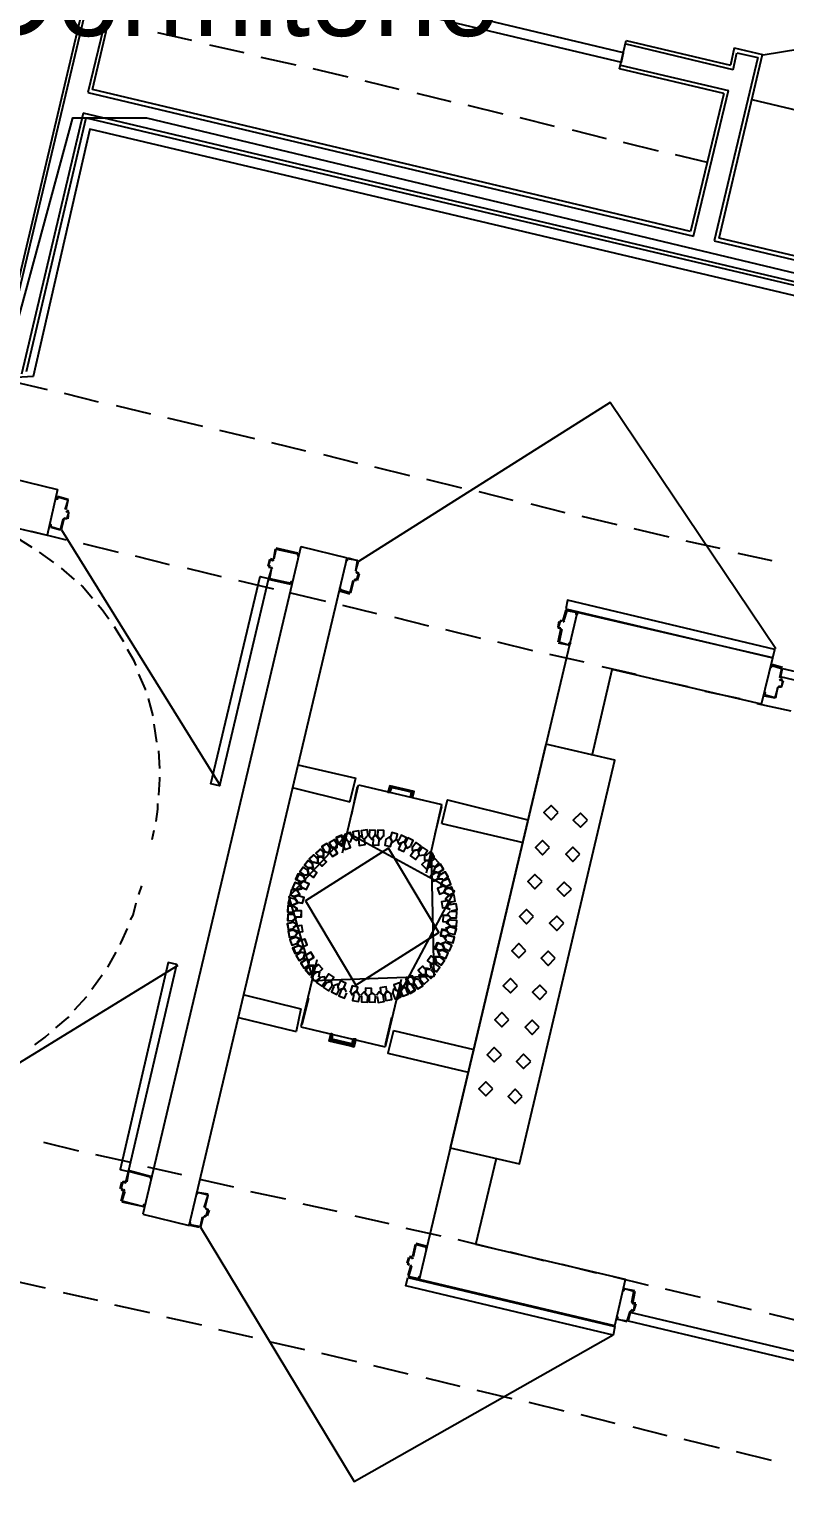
# Model space of a CAD drawing. Header units: feet. Extents: x -84 to 198, y -22 to 181.
# Drawn here: x 33.07 to 43.71, y 56.46 to 77.06 of the extents above; entities that cross this region are included whole.
import ezdxf
from ezdxf.enums import TextEntityAlignment as Align

# ---------------------------------------------------------------- set-up
doc = ezdxf.new("R2010")
doc.units = ezdxf.units.FT
for name, color, linetype in [('A-AREA-COMUN', 252, 'CONTINUOUS'), ('A-AREA-UNIDAD', 30, 'CONTINUOUS'), ('A-LINEA', 7, 'CONTINUOUS'), ('A-LINEA-FINA', 9, 'CONTINUOUS'), ('A-NOMBRE-ESPACIO', 2, 'CONTINUOUS')]:
    doc.layers.add(name, color=color, linetype=linetype)

msp = doc.modelspace()

# ---------------------------------------------------------------- linework, layer by layer
at = {"layer": 'A-AREA-COMUN'}
msp.add_lwpolyline([(52.88, 71.1644), (33.92, 75.6444), (33.12, 72.16), (32.56, 72.1244), (32.72, 71.84), (32.208, 70.2044), (20.08, 73.0489), (18.16, 64.96), (30.112, 62.1333), (30.368, 61.92), (29.6, 59.1644), (27.6, 59.6444), (27.6, 58.72), (26.16, 52.6933)], dxfattribs=at)
at = {"layer": 'A-AREA-UNIDAD'}
msp.add_lwpolyline([(26.64, 89.3689), (24.56, 86.0089), (21.84, 82.72), (19.168, 79.9644), (16.992, 76.8533), (17.44, 76.48), (17.568, 76), (32.672, 72.48), (32.72, 72.2489), (33.68, 75.8044), (34.72, 75.8044), (49.28, 72.32)], dxfattribs=at)
at = {"layer": 'A-LINEA'}
for p, q in [((34.12, 78.6311), (32.6267, 72.3244)), ((32.6667, 72.2711), (34.16, 78.5778)), ((34.3867, 78.2044), (33.8933, 76.1644)), ((33.96, 76.2044), (34.4133, 78.1511)), ((43.4077, 76.6939), (45.5484, 77.0402)), ((35.36, 76.8978), (34.88, 77.0044)), ((36.0933, 76.7244), (35.6133, 76.8311)), ((41.3867, 76.4978), (41.48, 76.8978)), ((41.48, 76.8978), (42.9467, 76.5511)), ((42.9867, 76.4844), (41.48, 76.8444)), ((36.8267, 76.5511), (36.3333, 76.6578)), ((43.3333, 76.6578), (42.72, 74.0711)), ((42.7867, 74.1111), (43.4, 76.6978)), ((43, 76.7911), (42.9467, 76.5511)), ((42.9867, 76.4844), (43.04, 76.7244)), ((43, 76.7911), (43.4, 76.6978)), ((43.04, 76.7244), (43.3333, 76.6578)), ((37.56, 76.3778), (37.0667, 76.4978)), ((42.8533, 76.1511), (41.3867, 76.4978)), ((41.4, 76.5511), (42.92, 76.1911)), ((42.3867, 74.2044), (33.96, 76.2044)), ((38.28, 76.2044), (37.8, 76.3244)), ((42.4267, 74.1378), (42.92, 76.1911)), ((33.8933, 76.1644), (42.4267, 74.1378)), ((39.0133, 76.0311), (38.5333, 76.1511)), ((42.8533, 76.1511), (42.3867, 74.2044)), ((46.68, 75.2444), (43.2533, 76.0578)), ((33.8267, 75.8711), (32.96, 72.1911)), ((33.0267, 72.2311), (33.8667, 75.8044)), ((49.52, 72.1511), (33.8267, 75.8711)), ((33.8667, 75.8044), (49.56, 72.0978)), ((39.7467, 75.8578), (39.2533, 75.9778)), ((40.4667, 75.6844), (39.9867, 75.8044)), ((41.2, 75.5111), (40.72, 75.6311)), ((41.9333, 75.3378), (41.44, 75.4578)), ((42.6267, 75.1778), (42.1733, 75.2844)), ((42.72, 74.0711), (48.9333, 72.6044)), ((48.8933, 72.6711), (42.7867, 74.1111)), ((32.8, 72.0978), (33.32, 71.9778)), ((33.56, 71.9244), (34.04, 71.8044)), ((34.2933, 71.7511), (34.7733, 71.6311)), ((35.0133, 71.5778), (35.5067, 71.4578)), ((35.7467, 71.4044), (36.24, 71.2844)), ((36.48, 71.2311), (36.96, 71.1111)), ((37.2133, 71.0578), (37.6933, 70.9378)), ((37.9333, 70.8844), (38.4267, 70.7644)), ((32.4933, 70.8044), (33.4667, 70.5644)), ((38.6667, 70.7111), (39.16, 70.5911)), ((33.4667, 70.5644), (33.32, 69.9244)), ((33.4667, 70.4711), (33.6133, 70.4311)), ((33.4667, 70.4578), (33.4667, 70.4578)), ((39.4, 70.5378), (39.88, 70.4178)), ((33.5872, 70.269), (33.6021, 70.245)), ((40.1333, 70.3644), (40.6133, 70.2444)), ((32.3467, 70.1511), (33.32, 69.9244)), ((33.3733, 70.0444), (33.3733, 70.0444)), ((33.5067, 69.9911), (33.3733, 70.0311)), ((33.5713, 70.1639), (33.5472, 70.149)), ((33.6, 70.1511), (33.5733, 70.1511)), ((33.6, 70.1644), (33.6, 70.1644)), ((40.8533, 70.1911), (41.3467, 70.0711)), ((41.5867, 70.0178), (42.08, 69.8978)), ((33.1067, 69.7511), (32.8933, 69.8844)), ((33.0933, 69.9778), (33.5867, 69.8578)), ((33.5067, 70.0044), (33.5067, 70.0044)), ((33.5208, 69.9966), (35.7575, 66.3915)), ((33.8267, 69.8044), (34.32, 69.6844)), ((42.32, 69.8444), (42.8, 69.7378)), ((33.4133, 69.5378), (33.2133, 69.6844)), ((34.56, 69.6311), (35.04, 69.5111)), ((36.8933, 69.7644), (34.6667, 60.3511)), ((35.32, 60.1911), (37.5467, 69.6044)), ((36.5333, 69.7244), (36.5067, 69.5911)), ((36.8533, 69.6711), (36.5467, 69.7378)), ((36.5467, 69.7244), (36.5467, 69.7244)), ((36.8533, 69.6578), (36.8533, 69.6578)), ((36.8933, 69.7644), (37.5467, 69.6044)), ((43.0533, 69.6711), (43.5333, 69.5644)), ((33.7067, 69.2978), (33.52, 69.4578)), ((35.2933, 69.4578), (35.7733, 69.3378)), ((36.4533, 69.5778), (36.4267, 69.4844)), ((36.44, 69.4844), (36.44, 69.4844)), ((36.44, 69.4711), (36.4667, 69.4711)), ((36.48, 69.4578), (36.44, 69.3111)), ((36.4933, 69.5778), (36.4667, 69.5911)), ((36.4667, 69.5778), (36.4667, 69.5778)), ((36.4667, 69.4578), (36.4667, 69.4578)), ((36.4928, 69.4465), (36.4779, 69.4706)), ((36.4933, 69.5911), (36.4933, 69.5911)), ((36.4954, 69.565), (36.5195, 69.5798)), ((37.6667, 69.4178), (37.7067, 69.5511)), ((37.6672, 69.4157), (37.6821, 69.3916)), ((37.68, 69.4178), (37.68, 69.4178)), ((36.0133, 69.2844), (36.5067, 69.1644)), ((36.4533, 69.3111), (36.4533, 69.3111)), ((36.4533, 69.2978), (36.7467, 69.2311)), ((37.6, 69.1111), (37.64, 69.2844)), ((37.6646, 69.2972), (37.6405, 69.2824)), ((37.68, 69.2978), (37.68, 69.2978)), ((37.6933, 69.2844), (37.72, 69.3778)), ((36.7467, 69.1111), (37.24, 68.9911)), ((37.44, 69.1378), (37.5867, 69.0978)), ((37.4533, 69.1511), (37.4533, 69.1511)), ((37.5867, 69.1111), (37.5867, 69.1111)), ((37.48, 68.9378), (37.96, 68.8178)), ((40.7867, 68.8311), (38.56, 59.4311)), ((40.64, 68.8711), (40.7733, 68.8444)), ((40.64, 68.8578), (40.64, 68.8578)), ((40.7733, 68.8311), (40.7733, 68.8311)), ((43.5467, 68.1911), (40.7867, 68.8311)), ((38.2133, 68.7644), (38.6933, 68.6444)), ((38.9333, 68.5911), (39.4267, 68.4711)), ((40.52, 68.6311), (40.5333, 68.7111)), ((40.52, 68.4178), (40.56, 68.5911)), ((40.5467, 68.7244), (40.5733, 68.7111)), ((40.5467, 68.7111), (40.5467, 68.7111)), ((40.5467, 68.5911), (40.5467, 68.5911)), ((40.5728, 68.5798), (40.5579, 68.6039)), ((40.5887, 68.6983), (40.6128, 68.7132)), ((39.6667, 68.4178), (40.16, 68.2978)), ((40.5333, 68.4178), (40.5333, 68.4178)), ((40.4, 68.2444), (40.88, 68.1378)), ((43.3867, 67.5378), (43.5467, 68.1911)), ((41, 66.8178), (41.28, 68.0311)), ((41.1333, 68.0711), (41.6133, 67.9644)), ((43.3867, 67.5378), (41.28, 68.0311)), ((43.68, 68.0578), (43.5333, 68.0978)), ((43.5333, 68.0844), (43.5333, 68.0844)), ((43.6533, 67.9111), (43.68, 68.0444)), ((43.6667, 68.0444), (43.6667, 68.0444)), ((41.8533, 67.8978), (42.3467, 67.7911)), ((43.5867, 67.6311), (43.6133, 67.7778)), ((43.6379, 67.7906), (43.6139, 67.7757)), ((43.6405, 67.8957), (43.6554, 67.8716)), ((43.6667, 67.7778), (43.6933, 67.8711)), ((43.6667, 67.7911), (43.6667, 67.7911)), ((43.68, 67.8711), (43.68, 67.8711)), ((34.8133, 67.3778), (34.7467, 67.6178)), ((42.5867, 67.7244), (43.08, 67.6178)), ((43.32, 67.5511), (43.8, 67.4444)), ((43.4267, 67.6711), (43.4267, 67.6711)), ((34.8667, 67.0044), (34.8267, 67.2578)), ((34.9067, 66.6311), (34.8933, 66.8844)), ((36.8533, 66.6844), (37.6667, 66.4978)), ((36.7733, 66.3644), (37.5867, 66.1644)), ((37.48, 65.4444), (37.7067, 66.4044)), ((37.5867, 66.1644), (37.6667, 66.4978)), ((37.6133, 65.9911), (37.6933, 66.3778)), ((37.7067, 66.4044), (38.88, 66.1244)), ((38.1333, 66.2978), (38.16, 66.3778)), ((38.1333, 66.2978), (38.16, 66.3778)), ((38.16, 66.3778), (38.4667, 66.2978)), ((38.16, 66.3778), (38.4667, 66.2978)), ((38.4533, 66.2178), (38.4667, 66.2978)), ((38.4533, 66.2178), (38.4667, 66.2978)), ((38.6667, 65.1644), (38.88, 66.1244)), ((38.7867, 65.7111), (38.88, 66.0978)), ((34.8, 65.6311), (34.8267, 65.7644)), ((38.88, 65.8578), (40.0267, 65.5911)), ((37.3067, 65.5244), (37.2933, 65.4711)), ((37.3733, 65.5111), (37.3067, 65.5244)), ((37.4, 65.5778), (37.4, 65.5111)), ((37.4, 65.5778), (37.4, 65.5111)), ((37.4843, 65.5534), (37.4971, 65.4891)), ((37.4845, 65.5672), (37.4968, 65.5028)), ((37.4852, 65.5554), (37.498, 65.4883)), ((37.5867, 65.5911), (37.5333, 65.6311)), ((37.6133, 65.6578), (37.5867, 65.5911)), ((37.0667, 65.3111), (37.1333, 65.2978)), ((37.1333, 65.3911), (37.1333, 65.3244)), ((37.2, 65.3911), (37.1333, 65.3911)), ((37.1333, 65.2978), (37.1333, 65.3644)), ((38.6533, 65.3378), (38.72, 65.3378)), ((38.6779, 65.2205), (38.7199, 65.2745)), ((38.6784, 65.2207), (38.7199, 65.2749)), ((38.72, 65.2444), (38.72, 65.3111)), ((36.96, 65.0578), (36.9333, 65.1111)), ((38.6795, 65.221), (38.7198, 65.2728)), ((38.7867, 65.1778), (38.8533, 65.1644)), ((38.8533, 65.1644), (38.84, 65.0978)), ((34.6133, 64.8578), (34.6533, 64.9778)), ((36.88, 64.8578), (36.84, 64.9111)), ((36.8933, 65.0311), (36.96, 65.0578)), ((36.8533, 64.7378), (36.7867, 64.7111)), ((36.8133, 64.8311), (36.88, 64.8578)), ((36.8133, 64.7911), (36.8533, 64.7378)), ((36.7867, 64.5778), (36.8267, 64.5378)), ((36.8267, 64.5378), (36.7867, 64.4844)), ((39, 64.5111), (38.9467, 64.4711)), ((38.9467, 64.4711), (39, 64.4178)), ((39, 64.6178), (38.96, 64.5778)), ((38.96, 64.5778), (39, 64.5378)), ((36.8133, 64.2578), (36.88, 64.2311)), ((38.9067, 64.2578), (38.96, 64.2844)), ((38.9467, 64.2044), (38.9067, 64.2578)), ((39, 64.4044), (38.9333, 64.3778)), ((38.9333, 64.3778), (38.9733, 64.3111)), ((34.1733, 63.8311), (34.2933, 64.0444)), ((36.88, 64.2311), (36.84, 64.1778)), ((36.84, 64.1511), (36.8667, 64.2044)), ((36.8933, 64.1244), (36.84, 64.1511)), ((38.8267, 64.0578), (38.8933, 64.0711)), ((38.8533, 63.9911), (38.8267, 64.0578)), ((38.88, 64.1644), (38.9467, 64.1911)), ((38.9067, 64.1111), (38.88, 64.1644)), ((35.1625, 63.8574), (31.5474, 61.6366)), ((37.12, 63.9378), (36.8933, 62.9911)), ((36.9333, 63.9511), (36.9467, 64.0178)), ((37, 63.9378), (36.9333, 63.9511)), ((37, 63.8578), (37.0133, 63.9244)), ((37, 63.8578), (37.0133, 63.9244)), ((37.1216, 63.8816), (37.0801, 63.8273)), ((37.1205, 63.8812), (37.0802, 63.8294)), ((37.12, 63.8677), (37.0802, 63.8156)), ((33.9467, 63.5244), (34.0933, 63.7244)), ((37.16, 63.7644), (37.0933, 63.7511)), ((37.1467, 63.6978), (37.16, 63.7644)), ((38.3067, 63.6578), (38.08, 62.7111)), ((38.48, 63.5778), (38.4933, 63.6444)), ((36.0933, 63.4444), (36.8933, 63.2444)), ((38.2267, 63.5111), (38.28, 63.4844)), ((38.32, 63.5644), (38.2933, 63.5111)), ((38.315, 63.5339), (38.3017, 63.6009)), ((38.3148, 63.5335), (38.302, 63.6006)), ((38.3157, 63.5355), (38.3029, 63.5998)), ((38.4133, 63.6044), (38.48, 63.5778)), ((33.7067, 63.2311), (33.88, 63.4178)), ((36.8933, 63.2444), (36.8267, 62.9244)), ((37, 63.3911), (36.9067, 63.0178)), ((36.0133, 63.1244), (36.8267, 62.9244)), ((38.1733, 63.1244), (38.08, 62.7378)), ((36.8933, 62.9911), (38.08, 62.7111)), ((37.3333, 62.8844), (37.3067, 62.8044)), ((37.3333, 62.8844), (37.3067, 62.8044)), ((37.3067, 62.8044), (37.6267, 62.7378)), ((37.3067, 62.8044), (37.6267, 62.7378)), ((37.6533, 62.8178), (37.6267, 62.7378)), ((37.6533, 62.8178), (37.6267, 62.7378)), ((38.2, 62.9378), (39.3333, 62.6711)), ((38.2, 62.9378), (39.3333, 62.6711)), ((33.2667, 61.3644), (33.76, 61.2444)), ((34, 61.1911), (34.4933, 61.0844)), ((34.48, 60.9644), (34.7733, 60.8844)), ((34.7333, 61.0178), (35.2133, 60.9111)), ((39.36, 59.9244), (39.6533, 61.1378)), ((34.3467, 60.7111), (34.3733, 60.8044)), ((34.4133, 60.8178), (34.4133, 60.8178)), ((34.4154, 60.7916), (34.4395, 60.8065)), ((34.7733, 60.8711), (34.7733, 60.8711)), ((35.4667, 60.8444), (35.9467, 60.7378)), ((34.36, 60.7111), (34.36, 60.7111)), ((34.36, 60.5378), (34.4, 60.6844)), ((34.4128, 60.6732), (34.3979, 60.6972)), ((36.1867, 60.6711), (36.68, 60.5644)), ((34.3733, 60.5378), (34.3733, 60.5378)), ((34.6667, 60.3511), (35.32, 60.1911)), ((35.5472, 60.4424), (35.5621, 60.4183)), ((35.56, 60.4444), (35.56, 60.4444)), ((35.6, 60.4044), (35.5733, 60.3244)), ((36.92, 60.4978), (37.4, 60.3911)), ((35.3333, 60.2044), (35.3333, 60.2044)), ((35.4667, 60.1644), (35.3333, 60.1911)), ((35.52, 60.3111), (35.48, 60.1644)), ((35.48, 60.1778), (35.48, 60.1778)), ((35.5446, 60.3239), (35.5205, 60.309)), ((35.56, 60.3111), (35.5333, 60.3244)), ((35.5333, 60.3111), (35.5333, 60.3111)), ((35.56, 60.3244), (35.56, 60.3244)), ((37.6533, 60.3244), (38.1333, 60.2178)), ((38.3733, 60.1511), (38.8667, 60.0444)), ((38.5067, 59.9244), (38.4667, 59.7511)), ((38.6667, 59.8978), (38.52, 59.9378)), ((38.52, 59.9244), (38.52, 59.9244)), ((39.1067, 59.9911), (39.6, 59.8711)), ((38.4133, 59.7378), (38.3867, 59.6578)), ((38.4267, 59.7378), (38.4267, 59.7378)), ((38.4554, 59.725), (38.4795, 59.7398)), ((38.6667, 59.8844), (38.6667, 59.8844)), ((39.84, 59.8178), (40.32, 59.6978)), ((38.44, 59.6178), (38.4, 59.4844)), ((38.4267, 59.6178), (38.4267, 59.6178)), ((38.4528, 59.6065), (38.4379, 59.6306)), ((40.5733, 59.6444), (41.0533, 59.5244)), ((32.8133, 59.4178), (33.2933, 59.3111)), ((41.32, 58.7778), (38.56, 59.4311)), ((41.2933, 59.4711), (41.7867, 59.3511)), ((33.5467, 59.2444), (34.0267, 59.1378)), ((41.5605, 59.109), (41.5754, 59.085)), ((41.5733, 59.0978), (41.6133, 59.0978)), ((41.5867, 59.2578), (41.5867, 59.2578)), ((42.0267, 59.2978), (42.52, 59.1778)), ((42.76, 59.1244), (43.24, 59.0044)), ((34.2667, 59.0711), (34.76, 58.9644)), ((35, 58.8978), (35.4933, 58.7911)), ((41.5333, 58.9778), (41.5067, 58.8444)), ((41.5579, 58.9906), (41.5339, 58.9757)), ((41.5867, 58.9778), (41.5467, 58.9911)), ((41.5467, 58.9778), (41.5467, 58.9778)), ((41.6, 59.0844), (41.6, 59.0844)), ((43.4933, 58.9511), (43.9733, 58.8311)), ((35.7333, 58.7244), (36.2133, 58.6178)), ((41.4933, 58.8444), (41.4933, 58.8444)), ((36.4667, 58.5511), (36.9467, 58.4444)), ((37.1867, 58.3911), (37.68, 58.2711)), ((37.92, 58.2178), (38.4, 58.0978)), ((38.6533, 58.0444), (39.1333, 57.9244)), ((39.3733, 57.8711), (39.8667, 57.7511)), ((40.1067, 57.6978), (40.6, 57.5778)), ((40.84, 57.5244), (41.32, 57.4044)), ((41.5733, 57.3511), (42.0533, 57.2311)), ((42.2933, 57.1778), (42.7867, 57.0578)), ((43.0267, 57.0044), (43.52, 56.8844))]:
    msp.add_line(p, q, dxfattribs=at)
for points in [[(38.6533, 77.2444), (41.4133, 76.5911), (41.44, 76.7244), (38.6933, 77.3778), (38.6533, 77.2444)], [(43.5895, 68.318), (41.2541, 71.7933), (37.7074, 69.5536)], [(33.5733, 70.2844), (33.6133, 70.4178), (33.4667, 70.4578), (33.4667, 70.4311), (33.4533, 70.4311), (33.4533, 70.4578)], [(33.5733, 70.1644), (33.6, 70.1644), (33.6267, 70.2444), (33.5867, 70.2578)], [(33.5867, 70.2844), (33.6133, 70.4178), (33.6133, 70.4178)], [(33.6267, 70.2578), (33.6, 70.2711), (33.6, 70.2711)], [(33.6133, 70.1511), (33.6267, 70.2444), (33.6267, 70.2444)], [(33.36, 70.0444), (33.36, 70.0711), (33.3733, 70.0711), (33.3733, 70.0444), (33.5067, 70.0044), (33.5467, 70.1511)], [(33.52, 70.0044), (33.56, 70.1511), (33.56, 70.1511)], [(36.52, 69.5911), (36.5467, 69.7244), (36.8533, 69.6578), (36.8533, 69.6311), (36.8667, 69.6578)], [(37.56, 69.6044), (37.6933, 69.5644), (37.6933, 69.5644)], [(36.4667, 69.4844), (36.44, 69.4844), (36.4667, 69.5778), (36.4933, 69.5644)], [(36.48, 69.4578), (36.4533, 69.3111), (36.76, 69.2444), (36.76, 69.2711), (36.7733, 69.2578), (36.76, 69.2444), (36.76, 69.2444)], [(37.6667, 69.4178), (37.6933, 69.5644), (37.5467, 69.5911), (37.5467, 69.5644), (37.5333, 69.5644), (37.5467, 69.5911), (37.5467, 69.5911)], [(37.68, 69.4044), (37.7067, 69.3911), (37.7067, 69.3911)], [(33.96, 69.0311), (33.8133, 69.2044), (33.8, 69.2178)], [(36.44, 69.3111), (35.7467, 66.3911), (35.6267, 66.4178), (36.32, 69.3378), (36.44, 69.3111)], [(37.6267, 69.2844), (37.5867, 69.1111), (37.4533, 69.1511), (37.4533, 69.1778), (37.44, 69.1778), (37.44, 69.1511)], [(37.68, 69.3911), (37.7067, 69.3911), (37.68, 69.2978), (37.6533, 69.2978)], [(37.68, 69.2844), (37.6533, 69.2844), (37.6533, 69.2844)], [(40.6267, 68.8844), (43.5467, 68.1911), (43.5733, 68.3111), (40.6533, 69.0044), (40.6267, 68.8844)], [(34.1867, 68.7378), (34.0933, 68.8711), (34.04, 68.9378)], [(40.6267, 68.8711), (40.5867, 68.7244), (40.5867, 68.7244)], [(40.7867, 68.8311), (40.7867, 68.8044), (40.7733, 68.8044), (40.7733, 68.8311), (40.64, 68.8578), (40.6, 68.7244)], [(34.4, 68.4178), (34.3333, 68.5244), (34.2667, 68.6311)], [(40.5733, 68.7111), (40.5467, 68.7111), (40.52, 68.6178), (40.56, 68.6178)], [(40.5467, 68.6044), (40.52, 68.6178), (40.52, 68.6178)], [(40.5733, 68.5911), (40.5333, 68.4178), (40.6667, 68.3778), (40.68, 68.4044), (40.6933, 68.4044), (40.68, 68.3778)], [(40.52, 68.4044), (40.6667, 68.3778), (40.6667, 68.3778)], [(34.5733, 68.0844), (34.5467, 68.1511), (34.4533, 68.3111)], [(34.7067, 67.7378), (34.7067, 67.7511), (34.6133, 67.9644)], [(43.52, 68.0844), (43.52, 68.0578), (43.5333, 68.0844), (43.6667, 68.0444), (43.64, 67.9111)], [(43.68, 68.0444), (46.6, 67.3644), (46.5733, 67.2311), (43.6533, 67.9244), (43.68, 68.0444)], [(43.6133, 67.7778), (43.5733, 67.6311), (43.4267, 67.6711), (43.44, 67.6978), (43.4267, 67.6978), (43.4267, 67.6711)], [(43.6533, 67.8844), (43.68, 67.8711), (43.6667, 67.7911), (43.6267, 67.7911)], [(43.6667, 67.7778), (43.6267, 67.7778), (43.6267, 67.7778)], [(43.68, 67.8844), (43.6533, 67.8978), (43.6533, 67.8978)], [(43.4267, 67.6578), (43.5733, 67.6311), (43.5733, 67.6311)], [(39, 61.2844), (39.9733, 61.0578), (41.32, 66.7511), (40.3467, 66.9778), (39, 61.2844)], [(34.8933, 66.2578), (34.9067, 66.4844), (34.9067, 66.5111)], [(34.8533, 65.8844), (34.88, 66.0578), (34.88, 66.1378)], [(38.88, 65.8578), (38.96, 66.1911), (40.0933, 65.9111)], [(40.52, 66.0111), (40.42, 66.1111), (40.32, 66.0111), (40.42, 65.9111), (40.52, 66.0111)], [(40.9333, 65.9044), (40.8333, 66.0044), (40.7333, 65.9044), (40.8333, 65.8044), (40.9333, 65.9044)], [(37.5588, 65.7228), (36.7257, 64.8222), (37.067, 63.6439)], [(37.5588, 65.7228), (36.7257, 64.8222), (37.067, 63.6439)], [(37.5022, 65.615), (37.4705, 65.6928), (37.3921, 65.6627), (37.4207, 65.5837)], [(37.5022, 65.615), (37.4705, 65.6928), (37.3921, 65.6627), (37.4207, 65.5837)], [(37.5496, 65.7243), (37.4944, 65.6757), (37.5278, 65.6102)], [(37.5498, 65.7243), (37.4946, 65.6769), (37.5258, 65.6111)], [(37.5634, 65.7377), (37.5078, 65.6895), (37.5407, 65.6237)], [(37.6214, 65.6531), (37.5924, 65.732), (37.513, 65.7045), (37.5389, 65.6246)], [(38.2412, 63.3661), (39.0589, 64.9039), (37.5588, 65.7228)], [(37.7222, 65.6696), (37.7091, 65.7526), (37.6259, 65.7412), (37.6357, 65.6577)], [(37.8428, 65.6838), (37.8283, 65.7665), (37.7453, 65.7537), (37.7565, 65.6704)], [(37.9419, 65.6748), (37.9438, 65.7588), (37.8599, 65.7624), (37.8546, 65.6785)], [(37.9067, 65.6578), (37.9467, 65.6978), (37.9867, 65.6444)], [(38.0617, 65.6746), (38.064, 65.7586), (37.9801, 65.7626), (37.9744, 65.6787)], [(38.2385, 65.6269), (38.2581, 65.7086), (38.1769, 65.7298), (38.154, 65.649)], [(38.3479, 65.5816), (38.3832, 65.6579), (38.3077, 65.6947), (38.2694, 65.6199)], [(38.1287, 65.5111), (36.9593, 64.767), (37.6713, 63.5778), (38.8407, 64.3219), (38.1287, 65.5111)], [(37.6713, 63.5778), (38.8407, 64.3219), (38.1287, 65.5111), (36.9593, 64.767), (37.6713, 63.5778)], [(37.2267, 65.4385), (37.1671, 65.4978), (37.1067, 65.4394), (37.1638, 65.3778)], [(37.2266, 65.4363), (37.1693, 65.4977), (37.1068, 65.4416), (37.1617, 65.378)], [(37.3056, 65.5068), (37.2588, 65.5765), (37.1882, 65.5311), (37.2322, 65.4595)], [(37.3052, 65.5046), (37.261, 65.576), (37.1887, 65.5332), (37.2301, 65.4601)], [(37.2267, 65.4578), (37.2933, 65.4444), (37.3067, 65.5111)], [(37.3067, 65.5111), (37.2933, 65.4444), (37.2267, 65.4578)], [(37.2933, 65.4578), (37.3067, 65.5244), (37.36, 65.5111)], [(37.2944, 65.4621), (37.3412, 65.3924), (37.4118, 65.4378), (37.3678, 65.5093)], [(37.4123, 65.5601), (37.3655, 65.6299), (37.2948, 65.5844), (37.3389, 65.5129)], [(37.2948, 65.4643), (37.339, 65.3928), (37.4113, 65.4357), (37.3699, 65.5088)], [(37.4119, 65.558), (37.3676, 65.6294), (37.2954, 65.5866), (37.3368, 65.5134)], [(37.32, 65.5244), (37.3867, 65.4978), (37.4, 65.5644)], [(37.4, 65.5644), (37.3867, 65.5111), (37.3333, 65.5244)], [(37.5024, 65.6021), (37.4701, 65.6797), (37.3919, 65.6489), (37.4211, 65.5702)], [(37.5015, 65.6001), (37.4721, 65.6788), (37.3928, 65.6509), (37.4192, 65.5711)], [(37.4933, 65.6178), (37.48, 65.5511), (37.4133, 65.5911)], [(37.4933, 65.6178), (37.48, 65.5511), (37.4133, 65.5911)], [(37.4133, 65.5778), (37.4667, 65.5378), (37.4933, 65.6044)], [(37.4933, 65.6044), (37.48, 65.5511), (37.4133, 65.5778)], [(37.48, 65.5778), (37.5067, 65.6444), (37.52, 65.6311)], [(37.48, 65.5778), (37.5067, 65.6444), (37.56, 65.6044)], [(37.52, 65.6178), (37.5067, 65.6311), (37.48, 65.5644)], [(37.48, 65.5644), (37.5067, 65.6311), (37.52, 65.6178)], [(37.4844, 65.5671), (37.5162, 65.4893), (37.5946, 65.5196), (37.5659, 65.5986)], [(37.72, 65.6711), (37.68, 65.6178), (37.6267, 65.6578)], [(37.6933, 65.6311), (37.7333, 65.6844), (37.7733, 65.6444)], [(37.7044, 65.6325), (37.7176, 65.5496), (37.8008, 65.5611), (37.7909, 65.6446)], [(37.7467, 65.6711), (37.7867, 65.6311), (37.8267, 65.6844)], [(37.9333, 65.6844), (37.8933, 65.6311), (37.8533, 65.6844)], [(37.9114, 65.6407), (37.9096, 65.5567), (37.9935, 65.5532), (37.9987, 65.6371)], [(37.9733, 65.6844), (38.0133, 65.6311), (38.0533, 65.6844)], [(38.0939, 65.6347), (38.0758, 65.5527), (38.1574, 65.5329), (38.1788, 65.6142)], [(38.0933, 65.6311), (38.1467, 65.6711), (38.1733, 65.6178)], [(38.1467, 65.6578), (38.1867, 65.5911), (38.24, 65.6311)], [(38.3333, 65.5911), (38.28, 65.5644), (38.2533, 65.6311)], [(38.3046, 65.5736), (38.2704, 65.4969), (38.3465, 65.4611), (38.3837, 65.5365)], [(38.3733, 65.5378), (38.36, 65.6044), (38.2933, 65.5778)], [(38.36, 65.5778), (38.3867, 65.5111), (38.44, 65.5378)], [(38.4421, 65.542), (38.4762, 65.6188), (38.4001, 65.6544), (38.363, 65.579)], [(38.5333, 65.4844), (38.4667, 65.4711), (38.4667, 65.5378)], [(38.5374, 65.4721), (38.5859, 65.5407), (38.5182, 65.5905), (38.4671, 65.5238)], [(38.56, 65.4178), (38.5467, 65.4844), (38.4933, 65.4711)], [(38.6318, 65.4056), (38.679, 65.4751), (38.6105, 65.5237), (38.5606, 65.4561)], [(40.4, 65.5178), (40.3, 65.6178), (40.2, 65.5178), (40.3, 65.4178), (40.4, 65.5178)], [(40.8267, 65.4244), (40.7267, 65.5244), (40.6267, 65.4244), (40.7267, 65.3244), (40.8267, 65.4244)], [(37.0658, 65.288), (36.9976, 65.3371), (36.9472, 65.2699), (37.0134, 65.2182)], [(37.0654, 65.2902), (36.9954, 65.3367), (36.9475, 65.2677), (37.0156, 65.2184)], [(37, 65.2311), (37.0667, 65.2311), (37.0533, 65.2978)], [(37.0533, 65.2978), (37.0667, 65.2311), (37, 65.2311)], [(37.1333, 65.3585), (37.0738, 65.4178), (37.0134, 65.3594), (37.0705, 65.2978)], [(37.1333, 65.3563), (37.076, 65.4177), (37.0135, 65.3616), (37.0683, 65.298)], [(37.1333, 65.3644), (37.1333, 65.2978), (37.0667, 65.3111)], [(37.067, 63.6439), (38.775, 63.7038), (38.733, 65.445)], [(37.1333, 65.3244), (37.1333, 65.3911), (37.1867, 65.3911)], [(37.1333, 65.3171), (37.1929, 65.2578), (37.2533, 65.3161), (37.1962, 65.3777)], [(37.1334, 65.3193), (37.1907, 65.2578), (37.2532, 65.3139), (37.1983, 65.3776)], [(37.2133, 65.4578), (37.2133, 65.3911), (37.1467, 65.3911)], [(37.1467, 65.3911), (37.2133, 65.3778), (37.2133, 65.4444)], [(38.4883, 65.47), (38.4409, 65.4006), (38.5094, 65.3519), (38.5594, 65.4193)], [(38.5467, 65.4711), (38.56, 65.4044), (38.6267, 65.4178)], [(38.6597, 65.3378), (38.6, 65.2787), (38.6579, 65.2178), (38.7199, 65.2745)], [(38.7067, 65.3378), (38.64, 65.3378), (38.64, 65.4044)], [(38.6533, 65.3378), (38.72, 65.3378), (38.72, 65.2711)], [(38.7134, 65.3378), (38.7733, 65.3967), (38.7156, 65.4577), (38.6534, 65.4012)], [(38.6985, 65.3378), (38.7577, 65.3814), (38.7302, 65.4497)], [(38.7007, 65.3378), (38.758, 65.3826), (38.73, 65.4498)], [(38.7067, 65.2711), (38.72, 65.3378), (38.7067, 65.3378)], [(38.7067, 65.3378), (38.72, 65.3378), (38.72, 65.2711)], [(38.7067, 65.3378), (38.72, 65.3378), (38.72, 65.2711)], [(38.72, 65.3244), (38.7067, 65.2578), (38.7733, 65.2578)], [(38.7733, 65.2578), (38.7067, 65.2444), (38.72, 65.3111)], [(38.7136, 65.3378), (38.7713, 65.3821), (38.7437, 65.4495)], [(38.7733, 65.2578), (38.72, 65.2444), (38.72, 65.3111)], [(38.7802, 65.2444), (38.84, 65.3035), (38.7821, 65.3644), (38.7201, 65.3077)], [(38.7807, 65.2444), (38.84, 65.304), (38.7817, 65.3644), (38.7201, 65.3073)], [(38.7785, 65.2445), (38.8399, 65.3018), (38.7838, 65.3643), (38.7202, 65.3094)], [(38.8356, 65.1655), (38.9054, 65.2123), (38.86, 65.2829), (38.7884, 65.2389)], [(38.8335, 65.1659), (38.9049, 65.2101), (38.8621, 65.2824), (38.789, 65.241)], [(36.9293, 65.1127), (36.8529, 65.1475), (36.8165, 65.0717), (36.8916, 65.034)], [(36.9418, 65.1147), (36.8641, 65.1467), (36.8306, 65.0697), (36.907, 65.0347)], [(36.9991, 65.1947), (36.9309, 65.2438), (36.8805, 65.1765), (36.9468, 65.1248)], [(36.9987, 65.1968), (36.9288, 65.2434), (36.8809, 65.1744), (36.9489, 65.1251)], [(36.9333, 65.1111), (36.96, 65.0578), (36.8933, 65.0311)], [(36.9333, 65.1244), (37, 65.1378), (36.9867, 65.2044)], [(36.9867, 65.2044), (37, 65.1378), (36.9333, 65.1244)], [(37.0533, 65.2311), (36.9867, 65.2178), (37, 65.1644)], [(37, 65.1644), (36.9867, 65.2178), (37.04, 65.2311)], [(37.0009, 65.1475), (37.0691, 65.0985), (37.1195, 65.1657), (37.0532, 65.2174)], [(37.0013, 65.1454), (37.0712, 65.0988), (37.1191, 65.1679), (37.0511, 65.2171)], [(38.791, 65.1634), (38.7212, 65.1166), (38.7667, 65.0459), (38.8382, 65.09)], [(38.7932, 65.163), (38.7217, 65.1187), (38.7646, 65.0465), (38.8377, 65.0879)], [(38.7867, 65.2444), (38.76, 65.1778), (38.8267, 65.1644)], [(38.8267, 65.1644), (38.7733, 65.1778), (38.7867, 65.2444)], [(38.8267, 65.0978), (38.8533, 65.1644), (38.7867, 65.1778)], [(38.8533, 65.1378), (38.8267, 65.0844), (38.8933, 65.0711)], [(38.8933, 65.0711), (38.8267, 65.0711), (38.8533, 65.1378)], [(38.9023, 65.0588), (38.9721, 65.1056), (38.9267, 65.1763), (38.8551, 65.1322)], [(38.9002, 65.0592), (38.9716, 65.1035), (38.9288, 65.1758), (38.8557, 65.1344)], [(38.931, 64.9687), (39.0086, 65.001), (38.9778, 65.0792), (38.899, 65.05)], [(38.929, 64.9696), (39.0077, 64.999), (38.9798, 65.0783), (38.9, 65.0519)], [(40.2933, 65.0378), (40.1933, 65.1378), (40.0933, 65.0378), (40.1933, 64.9378), (40.2933, 65.0378)], [(36.844, 64.9099), (36.7622, 64.9291), (36.7414, 64.8477), (36.8224, 64.8253)], [(36.8428, 64.9117), (36.7604, 64.9279), (36.7425, 64.8458), (36.8243, 64.8264)], [(36.8893, 64.9927), (36.8129, 65.0275), (36.7765, 64.9517), (36.8516, 64.914)], [(36.8885, 64.9947), (36.8108, 65.0267), (36.7773, 64.9497), (36.8537, 64.9147)], [(36.84, 64.9111), (36.88, 64.8578), (36.8133, 64.8311)], [(36.84, 64.9244), (36.9067, 64.9378), (36.88, 65.0044)], [(36.88, 65.0044), (36.9067, 64.9511), (36.84, 64.9244)], [(36.9333, 65.0444), (36.8667, 65.0311), (36.8933, 64.9644)], [(36.8933, 64.9644), (36.8667, 65.0311), (36.9333, 65.0444)], [(36.8973, 64.9629), (36.9738, 64.928), (37.0101, 65.0038), (36.9351, 65.0416)], [(36.8982, 64.9608), (36.9759, 64.9288), (37.0094, 65.0059), (36.933, 65.0409)], [(38.8956, 64.9735), (38.8181, 64.9412), (38.8489, 64.863), (38.9276, 64.8922)], [(38.8977, 64.9726), (38.819, 64.9432), (38.8469, 64.8639), (38.9267, 64.8903)], [(38.8933, 65.0578), (38.8667, 64.9911), (38.9333, 64.9644)], [(38.9333, 64.9644), (38.8667, 64.9911), (38.8933, 65.0444)], [(38.92, 64.8978), (38.9467, 64.9644), (38.8933, 64.9911)], [(38.8933, 64.9778), (38.9467, 64.9644), (38.92, 64.8978)], [(38.9333, 64.9378), (38.9067, 64.8844), (38.9733, 64.8578)], [(38.9733, 64.8578), (38.9067, 64.8844), (38.9333, 64.9378)], [(38.971, 64.8487), (39.0486, 64.881), (39.0178, 64.9592), (38.939, 64.93)], [(38.969, 64.8496), (39.0477, 64.879), (39.0198, 64.9583), (38.94, 64.9319)], [(40.7067, 64.9311), (40.6067, 65.0311), (40.5067, 64.9311), (40.6067, 64.8311), (40.7067, 64.9311)], [(34.4933, 64.4978), (34.5333, 64.5644), (34.5733, 64.7378)], [(36.7968, 64.6925), (36.7128, 64.6954), (36.7083, 64.6115), (36.7921, 64.6053)], [(36.7953, 64.694), (36.7112, 64.6939), (36.7098, 64.6099), (36.7937, 64.6067)], [(36.8174, 64.7899), (36.7356, 64.8091), (36.7148, 64.7277), (36.7957, 64.7053)], [(36.8162, 64.7917), (36.7337, 64.8079), (36.7159, 64.7258), (36.7976, 64.7064)], [(36.7867, 64.7111), (36.8533, 64.7378), (36.8133, 64.7911)], [(36.7867, 64.6044), (36.84, 64.6444), (36.7867, 64.6978)], [(36.7867, 64.6978), (36.84, 64.6578), (36.7867, 64.6044)], [(36.8533, 64.8444), (36.8, 64.8178), (36.84, 64.7644)], [(36.84, 64.7644), (36.8, 64.8178), (36.8533, 64.8444)], [(36.836, 64.7524), (36.9178, 64.7331), (36.9386, 64.8145), (36.8576, 64.8369)], [(36.8372, 64.7505), (36.9196, 64.7343), (36.9375, 64.8164), (36.8557, 64.8358)], [(38.9594, 64.768), (38.877, 64.7515), (38.892, 64.6688), (38.9749, 64.6821)], [(38.9612, 64.7668), (38.8783, 64.7533), (38.8902, 64.6701), (38.9736, 64.6804)], [(38.9733, 64.8444), (38.9333, 64.7911), (38.9867, 64.7644)], [(38.9867, 64.7511), (38.9333, 64.7911), (38.9733, 64.8444)], [(38.96, 64.6978), (39, 64.7378), (38.9467, 64.7778)], [(38.9467, 64.7778), (39, 64.7511), (38.96, 64.6978)], [(38.9867, 64.7244), (38.9467, 64.6711), (39, 64.6444)], [(39, 64.6444), (38.9467, 64.6711), (38.9867, 64.7244)], [(38.9872, 64.7475), (39.0696, 64.764), (39.0547, 64.8467), (38.9717, 64.8334)], [(38.9854, 64.7487), (39.0684, 64.7623), (39.0565, 64.8454), (38.9731, 64.8352)], [(39.0139, 64.6275), (39.0963, 64.644), (39.0814, 64.7267), (38.9984, 64.7134)], [(39.0121, 64.6287), (39.095, 64.6423), (39.0831, 64.7254), (38.9997, 64.7152)], [(36.7861, 64.4614), (36.7037, 64.4448), (36.7186, 64.3622), (36.8016, 64.3755)], [(36.7879, 64.4602), (36.705, 64.4466), (36.7169, 64.3635), (36.8003, 64.3737)], [(36.7968, 64.5725), (36.7128, 64.5754), (36.7083, 64.4915), (36.7921, 64.4853)], [(36.7953, 64.574), (36.7112, 64.5739), (36.7098, 64.4899), (36.7937, 64.4867)], [(36.8133, 64.6311), (36.7733, 64.5911), (36.8133, 64.5511)], [(36.8133, 64.5511), (36.7733, 64.5911), (36.8133, 64.6311)], [(36.7733, 64.4844), (36.8267, 64.5244), (36.7867, 64.5778)], [(36.7733, 64.4711), (36.84, 64.4444), (36.8, 64.3911)], [(36.7867, 64.3911), (36.84, 64.4311), (36.7867, 64.4711)], [(36.8165, 64.5431), (36.9005, 64.5402), (36.905, 64.6241), (36.8213, 64.6303)], [(36.8181, 64.5415), (36.9021, 64.5417), (36.9036, 64.6257), (36.8196, 64.6288)], [(38.9835, 64.5591), (38.8995, 64.562), (38.895, 64.4781), (38.9787, 64.472)], [(38.9819, 64.5607), (38.8979, 64.5605), (38.8964, 64.4765), (38.9804, 64.4734)], [(39, 64.4178), (38.9467, 64.4578), (39, 64.4978)], [(39, 64.5378), (38.96, 64.5778), (39, 64.6178)], [(38.96, 64.4844), (39.0133, 64.5244), (38.9733, 64.5644)], [(38.9733, 64.5644), (39.0133, 64.5244), (38.9733, 64.4844)], [(39.0032, 64.5297), (39.0872, 64.5268), (39.0917, 64.6107), (39.0079, 64.6169)], [(39.0032, 64.4097), (39.0872, 64.4068), (39.0917, 64.4907), (39.0079, 64.4969)], [(39.0047, 64.5282), (39.0888, 64.5283), (39.0902, 64.6124), (39.0063, 64.6155)], [(39.0047, 64.4082), (39.0888, 64.4083), (39.0902, 64.4924), (39.0063, 64.4955)], [(40.1733, 64.5444), (40.0733, 64.6444), (39.9733, 64.5444), (40.0733, 64.4444), (40.1733, 64.5444)], [(40.6, 64.4511), (40.5, 64.5511), (40.4, 64.4511), (40.5, 64.3511), (40.6, 64.4511)], [(34.3467, 64.1511), (34.36, 64.1778), (34.4533, 64.3778)], [(36.7994, 64.3547), (36.717, 64.3382), (36.732, 64.2555), (36.8149, 64.2688)], [(36.8012, 64.3535), (36.7183, 64.34), (36.7302, 64.2568), (36.8136, 64.2671)], [(36.8156, 64.2535), (36.7381, 64.2212), (36.7689, 64.143), (36.8476, 64.1722)], [(36.8177, 64.2526), (36.739, 64.2232), (36.7669, 64.1439), (36.8467, 64.1703)], [(36.8267, 64.4178), (36.7733, 64.3644), (36.84, 64.3378)], [(36.84, 64.3378), (36.7733, 64.3644), (36.8267, 64.4178)], [(36.8133, 64.2711), (36.8533, 64.3111), (36.8, 64.3511)], [(36.8, 64.3511), (36.8533, 64.3244), (36.8133, 64.2711)], [(36.84, 64.1644), (36.88, 64.2311), (36.8133, 64.2578)], [(36.8406, 64.3208), (36.923, 64.3374), (36.908, 64.4201), (36.8251, 64.4068)], [(36.8388, 64.3221), (36.9217, 64.3356), (36.9098, 64.4188), (36.8264, 64.4085)], [(38.964, 64.3499), (38.8822, 64.3691), (38.8614, 64.2877), (38.9424, 64.2653)], [(38.9628, 64.3384), (38.8804, 64.3546), (38.8625, 64.2725), (38.9443, 64.253)], [(38.9733, 64.2844), (38.9067, 64.2578), (38.9467, 64.2044)], [(38.9733, 64.3111), (38.9333, 64.3644), (39, 64.4044)], [(38.9333, 64.2711), (38.9867, 64.2978), (38.9467, 64.3511)], [(38.9467, 64.3511), (38.9867, 64.2978), (38.9333, 64.2711)], [(38.956, 64.1924), (39.0378, 64.1731), (39.0586, 64.2545), (38.9776, 64.2769)], [(38.9572, 64.1905), (39.0396, 64.1743), (39.0575, 64.2564), (38.9757, 64.2758)], [(38.9826, 64.3124), (39.0644, 64.2931), (39.0852, 64.3745), (39.0043, 64.3969)], [(38.9838, 64.3105), (39.0663, 64.2943), (39.0841, 64.3764), (39.0024, 64.3958)], [(36.8556, 64.1335), (36.7781, 64.1012), (36.8089, 64.023), (36.8876, 64.0522)], [(36.871, 64.1326), (36.7923, 64.1032), (36.8202, 64.0239), (36.9, 64.0503)], [(36.8977, 64.0434), (36.8279, 63.9966), (36.8733, 63.9259), (36.9449, 63.97)], [(36.8998, 64.043), (36.8284, 63.9987), (36.8712, 63.9265), (36.9443, 63.9679)], [(36.8667, 64.2044), (36.84, 64.1511), (36.8933, 64.1244)], [(36.88, 64.0578), (36.92, 64.1111), (36.8533, 64.1378)], [(36.8533, 64.1378), (36.92, 64.1244), (36.88, 64.0578)], [(36.9044, 64.1154), (36.9819, 64.1477), (36.9511, 64.2259), (36.8724, 64.1967)], [(36.9023, 64.1163), (36.981, 64.1457), (36.9531, 64.225), (36.8733, 64.1986)], [(36.9333, 63.9644), (36.96, 64.0311), (36.8933, 64.0444)], [(36.8933, 64.0444), (36.96, 64.0311), (36.9333, 63.9778)], [(37.009, 63.9255), (37.0788, 63.9723), (37.0333, 64.0429), (36.9618, 63.9989)], [(37.0068, 63.9259), (37.0783, 63.9701), (37.0354, 64.0424), (36.9623, 64.001)], [(38.8885, 64.1414), (38.8108, 64.1734), (38.7773, 64.0964), (38.8537, 64.0613)], [(38.9027, 64.1394), (38.8262, 64.1742), (38.7899, 64.0984), (38.8649, 64.0606)], [(38.8933, 64.0711), (38.8267, 64.0578), (38.8533, 64.0044)], [(38.8933, 64.1511), (38.92, 64.0844), (38.8533, 64.0711)], [(38.8533, 64.0711), (38.92, 64.0844), (38.8933, 64.1378)], [(38.8573, 63.9895), (38.9338, 63.9547), (38.9701, 64.0305), (38.8951, 64.0683)], [(38.8582, 63.9875), (38.9359, 63.9555), (38.9694, 64.0325), (38.893, 64.0676)], [(38.9467, 64.1911), (38.88, 64.1644), (38.9067, 64.1111)], [(38.9107, 64.0962), (38.9871, 64.0614), (39.0235, 64.1372), (38.9484, 64.1749)], [(38.9115, 64.0942), (38.9892, 64.0622), (39.0227, 64.1392), (38.9463, 64.1742)], [(40.0667, 64.0644), (39.9667, 64.1644), (39.8667, 64.0644), (39.9667, 63.9644), (40.0667, 64.0644)], [(40.48, 63.9578), (40.38, 64.0578), (40.28, 63.9578), (40.38, 63.8578), (40.48, 63.9578)], [(34.4667, 60.9511), (35.1467, 63.8711), (35.0267, 63.8978), (34.3467, 60.9778), (34.4667, 60.9511)], [(36.9644, 63.9368), (36.8946, 63.89), (36.94, 63.8193), (37.0116, 63.8633)], [(36.9665, 63.9363), (36.8951, 63.8921), (36.9379, 63.8198), (37.011, 63.8612)], [(36.9467, 64.0178), (36.9333, 63.9511), (37, 63.9378)], [(36.9467, 63.9511), (37.0133, 63.9378), (37, 63.8711)], [(37, 63.8711), (37.0133, 63.9378), (36.96, 63.9378)], [(37.0193, 63.8578), (36.96, 63.7983), (37.0183, 63.7378), (37.0799, 63.7949)], [(37.021, 63.8444), (36.96, 63.7866), (37.0166, 63.7245), (37.0798, 63.7799)], [(37.021, 63.8444), (36.96, 63.7866), (37.0166, 63.7245), (37.0798, 63.7799)], [(37.0215, 63.8578), (36.9601, 63.8004), (37.0162, 63.7379), (37.0798, 63.7928)], [(37.0667, 63.7911), (37.08, 63.8578), (37.0133, 63.8578)], [(37.0133, 63.8578), (37.0667, 63.8578), (37.0667, 63.7911)], [(37.0667, 63.7778), (37.08, 63.8444), (37.0133, 63.8444)], [(37.0667, 63.7778), (37.08, 63.8444), (37.0133, 63.8444)], [(37.1389, 63.7511), (37.2, 63.8088), (37.1434, 63.871), (37.0802, 63.8157)], [(38.6667, 63.7851), (38.6071, 63.8444), (38.5467, 63.7861), (38.6038, 63.7245)], [(38.6666, 63.783), (38.6093, 63.8444), (38.5468, 63.7883), (38.6017, 63.7247)], [(38.7991, 63.9414), (38.7309, 63.9904), (38.6805, 63.9232), (38.7468, 63.8715)], [(38.7987, 63.9435), (38.7288, 63.99), (38.6809, 63.921), (38.7489, 63.8718)], [(38.7867, 63.8844), (38.72, 63.8844), (38.7333, 63.8178)], [(38.7333, 63.8178), (38.72, 63.8711), (38.7733, 63.8844)], [(38.7333, 63.8844), (38.8, 63.8844), (38.7867, 63.9511)], [(38.7867, 63.9511), (38.8, 63.8844), (38.7333, 63.8844)], [(38.7342, 63.8142), (38.8024, 63.7651), (38.8528, 63.8324), (38.7866, 63.8841)], [(38.7346, 63.8121), (38.8046, 63.7655), (38.8525, 63.8345), (38.7844, 63.8838)], [(38.8533, 63.9778), (38.7867, 63.9778), (38.8, 63.9111)], [(38.8, 63.9111), (38.7867, 63.9778), (38.8533, 63.9778)], [(38.8009, 63.9075), (38.8691, 63.8585), (38.9195, 63.9257), (38.8532, 63.9774)], [(38.8013, 63.9054), (38.8712, 63.8588), (38.9191, 63.9279), (38.8511, 63.9771)], [(37.099, 63.7511), (37.04, 63.6913), (37.0987, 63.6311), (37.1599, 63.6886)], [(37.0993, 63.7644), (37.042, 63.7196), (37.07, 63.6525)], [(37.101, 63.7511), (37.0421, 63.707), (37.0703, 63.639)], [(37.1015, 63.7644), (37.0423, 63.7208), (37.0698, 63.6526)], [(37.0667, 63.8311), (37.0667, 63.7778), (37.08, 63.7778)], [(37.08, 63.7644), (37.0667, 63.7644), (37.0667, 63.8311)], [(37.0667, 63.8311), (37.0667, 63.7644), (37.08, 63.7644)], [(37.0667, 63.8311), (37.0667, 63.7644), (37.1333, 63.7644)], [(37.1673, 63.6831), (37.1211, 63.6129), (37.1904, 63.5654), (37.2393, 63.6337)], [(37.24, 63.6311), (37.2267, 63.6978), (37.16, 63.6844)], [(37.2267, 63.6844), (37.24, 63.6178), (37.3067, 63.6311)], [(37.3126, 63.6191), (37.3589, 63.6893), (37.2897, 63.7369), (37.2407, 63.6686)], [(37.2533, 63.6178), (37.32, 63.6311), (37.3333, 63.5644)], [(37.4962, 63.529), (37.5292, 63.6063), (37.4526, 63.6408), (37.4166, 63.5648)], [(38.4923, 63.6401), (38.4455, 63.7099), (38.3748, 63.6644), (38.4189, 63.5929)], [(38.5052, 63.638), (38.461, 63.7094), (38.3887, 63.6666), (38.4301, 63.5934)], [(38.4933, 63.6444), (38.48, 63.5778), (38.4133, 63.6044)], [(38.56, 63.6578), (38.4933, 63.6711), (38.48, 63.6044)], [(38.48, 63.6044), (38.4933, 63.6711), (38.56, 63.6578)], [(38.4944, 63.5955), (38.5412, 63.5257), (38.6118, 63.5711), (38.5678, 63.6427)], [(38.4948, 63.5976), (38.539, 63.5262), (38.6113, 63.569), (38.5699, 63.6421)], [(38.5733, 63.6578), (38.56, 63.7244), (38.6267, 63.7244)], [(38.64, 63.7244), (38.5733, 63.7244), (38.5733, 63.6578)], [(38.5733, 63.6504), (38.6329, 63.5911), (38.6933, 63.6495), (38.6362, 63.711)], [(38.5734, 63.6526), (38.6307, 63.5912), (38.6932, 63.6473), (38.6383, 63.7109)], [(38.5867, 63.7244), (38.6533, 63.7244), (38.6533, 63.7911)], [(38.6533, 63.7911), (38.6533, 63.7244), (38.5867, 63.7244)], [(38.72, 63.8044), (38.6533, 63.8178), (38.6533, 63.7511)], [(38.6533, 63.7378), (38.6533, 63.8044), (38.72, 63.8044)], [(38.6667, 63.7304), (38.7262, 63.6711), (38.7866, 63.7295), (38.7295, 63.791)], [(38.6667, 63.7326), (38.724, 63.6712), (38.7865, 63.7273), (38.7317, 63.7909)], [(39.9467, 63.5711), (39.8467, 63.6711), (39.7467, 63.5711), (39.8467, 63.4711), (39.9467, 63.5711)], [(37.2616, 63.6166), (37.2143, 63.5472), (37.2827, 63.4985), (37.3328, 63.566)], [(37.357, 63.5599), (37.3241, 63.4826), (37.4008, 63.4482), (37.4367, 63.5241)], [(37.4267, 63.5244), (37.4133, 63.5911), (37.3467, 63.5644)], [(37.4133, 63.5644), (37.4267, 63.5111), (37.4933, 63.5378)], [(37.4634, 63.5064), (37.4309, 63.429), (37.5077, 63.3949), (37.5433, 63.4711)], [(37.4533, 63.5111), (37.5067, 63.5378), (37.5333, 63.4844)], [(37.5867, 63.4978), (37.6133, 63.4444), (37.6667, 63.4844)], [(37.6799, 63.4678), (37.6972, 63.5501), (37.6154, 63.569), (37.5949, 63.4875)], [(37.6392, 63.4471), (37.6234, 63.3646), (37.7055, 63.3472), (37.7246, 63.429)], [(37.6267, 63.4578), (37.68, 63.4978), (37.72, 63.4311)], [(37.8267, 63.4311), (37.7867, 63.4844), (37.7333, 63.4311)], [(37.7501, 63.4261), (37.7509, 63.3421), (37.8349, 63.3412), (37.8374, 63.4251)], [(37.88, 63.4578), (37.84, 63.4178), (37.8, 63.4578)], [(37.8893, 63.4488), (37.8898, 63.5329), (37.8058, 63.535), (37.802, 63.4511)], [(37.8533, 63.4311), (37.8933, 63.4711), (37.9467, 63.4311)], [(37.8575, 63.4268), (37.8569, 63.3428), (37.9408, 63.3405), (37.9447, 63.4244)], [(38.0533, 63.4444), (38, 63.4844), (37.96, 63.4311)], [(37.97, 63.4176), (37.9858, 63.3351), (38.0686, 63.3493), (38.0561, 63.4324)], [(38.1094, 63.4705), (38.0949, 63.5532), (38.0119, 63.5403), (38.0232, 63.4571)], [(38.0933, 63.4844), (38.0667, 63.4311), (38.0133, 63.4711)], [(38.0773, 63.4452), (38.0916, 63.3624), (38.1747, 63.3751), (38.1636, 63.4584)], [(38.08, 63.4444), (38.1067, 63.4978), (38.16, 63.4578)], [(38.2667, 63.4978), (38.2, 63.5244), (38.1867, 63.4578)], [(38.1916, 63.4615), (38.2218, 63.3832), (38.3008, 63.4119), (38.2736, 63.4914)], [(38.315, 63.5338), (38.285, 63.6123), (38.206, 63.5839), (38.2329, 63.5043)], [(38.2267, 63.5111), (38.28, 63.4844), (38.3067, 63.5378)], [(38.2502, 63.3779), (38.3054, 63.4253), (38.2742, 63.4911)], [(38.2504, 63.3779), (38.3056, 63.4265), (38.2722, 63.4921)], [(38.2506, 63.3779), (38.3055, 63.4258), (38.2737, 63.4913)], [(38.3067, 63.5511), (38.28, 63.4844), (38.2667, 63.4978)], [(38.2667, 63.4978), (38.28, 63.4844), (38.3067, 63.5378)], [(38.2667, 63.4844), (38.28, 63.4844), (38.3067, 63.5378)], [(38.3733, 63.5378), (38.32, 63.5644), (38.2933, 63.5111)], [(38.2933, 63.4978), (38.3067, 63.5644), (38.3733, 63.5378)], [(38.3733, 63.5378), (38.32, 63.5644), (38.2933, 63.5111)], [(38.2976, 63.5001), (38.3299, 63.4225), (38.4081, 63.4533), (38.3789, 63.5321)], [(38.2983, 63.5017), (38.3284, 63.4232), (38.4074, 63.4518), (38.3804, 63.5313)], [(38.2985, 63.5021), (38.3279, 63.4234), (38.4072, 63.4513), (38.3808, 63.5311)], [(38.4533, 63.5911), (38.4, 63.6044), (38.3867, 63.5378)], [(38.3867, 63.5378), (38.3867, 63.6044), (38.4533, 63.5911)], [(38.3877, 63.5288), (38.4345, 63.459), (38.5052, 63.5045), (38.4611, 63.576)], [(38.3881, 63.5443), (38.4324, 63.4728), (38.5046, 63.5157), (38.4632, 63.5888)], [(40.36, 63.4778), (40.26, 63.5778), (40.16, 63.4778), (40.26, 63.3778), (40.36, 63.4778)], [(33.44, 62.9778), (33.6133, 63.1244), (33.6267, 63.1378)], [(39.8267, 63.0911), (39.7267, 63.1911), (39.6267, 63.0911), (39.7267, 62.9911), (39.8267, 63.0911)], [(40.2533, 62.9844), (40.1533, 63.0844), (40.0533, 62.9844), (40.1533, 62.8844), (40.2533, 62.9844)], [(33.1467, 62.7378), (33.2933, 62.8444), (33.3467, 62.8978)], [(38.2, 62.9378), (38.12, 62.6178), (39.2533, 62.3511)], [(39.72, 62.5978), (39.62, 62.6978), (39.52, 62.5978), (39.62, 62.4978), (39.72, 62.5978)], [(40.1333, 62.5044), (40.0333, 62.6044), (39.9333, 62.5044), (40.0333, 62.4044), (40.1333, 62.5044)], [(39.6, 62.1178), (39.5, 62.2178), (39.4, 62.1178), (39.5, 62.0178), (39.6, 62.1178)], [(40.0133, 62.0111), (39.9133, 62.1111), (39.8133, 62.0111), (39.9133, 61.9111), (40.0133, 62.0111)], [(34.4267, 60.8044), (34.4667, 60.9511), (34.4667, 60.9511)], [(34.7867, 60.8711), (34.7867, 60.8444), (34.7733, 60.8578), (34.7733, 60.8711), (34.4667, 60.9511), (34.44, 60.8044)], [(34.4133, 60.7911), (34.3867, 60.8044), (34.36, 60.7111), (34.3867, 60.6978)], [(34.4133, 60.8044), (34.3867, 60.8044), (34.3867, 60.8044)], [(34.36, 60.6978), (34.3867, 60.6844), (34.3867, 60.6844)], [(34.4133, 60.6711), (34.3733, 60.5378), (34.68, 60.4578), (34.68, 60.4844), (34.6933, 60.4844), (34.6933, 60.4578)], [(35.5333, 60.4444), (35.5867, 60.6178), (35.44, 60.6578), (35.4267, 60.6311), (35.4267, 60.6578)], [(35.5867, 60.6311), (35.44, 60.6578), (35.44, 60.6578)], [(35.5467, 60.4444), (35.5867, 60.6178), (35.5867, 60.6178)], [(34.3733, 60.5244), (34.68, 60.4578), (34.68, 60.4578)], [(35.5333, 60.3244), (35.56, 60.3244), (35.5867, 60.4178), (35.56, 60.4178)], [(35.56, 60.4311), (35.5867, 60.4178), (35.5867, 60.4178)], [(35.32, 60.2044), (35.3333, 60.2311), (35.3333, 60.2044), (35.48, 60.1778), (35.5067, 60.3111)], [(35.4808, 60.1669), (37.6436, 56.5825), (41.2955, 58.6479)], [(38.48, 59.7511), (38.52, 59.9244), (38.6667, 59.8844), (38.6533, 59.8578), (38.6667, 59.8578), (38.6667, 59.8844)], [(41.32, 58.7778), (41.4667, 59.4311), (39.36, 59.9244)], [(38.4267, 59.6444), (38.4, 59.6444), (38.4267, 59.7378), (38.4533, 59.7378)], [(38.4267, 59.7511), (38.4533, 59.7511), (38.4533, 59.7511)], [(38.4267, 59.6311), (38.4, 59.6444), (38.4, 59.6444)], [(38.4533, 59.6178), (38.4133, 59.4711), (38.56, 59.4444), (38.56, 59.4711), (38.5733, 59.4711), (38.56, 59.4444), (38.56, 59.4444)], [(38.4, 59.4578), (41.32, 58.7644), (41.2933, 58.6444), (38.3733, 59.3378), (38.4, 59.4578)], [(38.56, 59.4311), (38.4133, 59.4711), (38.4133, 59.4711)], [(41.56, 59.1111), (41.5867, 59.2578), (41.4533, 59.2978), (41.44, 59.2711), (41.44, 59.2978)], [(41.6, 59.2711), (41.4533, 59.2978), (41.4533, 59.2978)], [(41.6, 59.2578), (41.5733, 59.1111), (41.5733, 59.1111)], [(41.3467, 58.8844), (41.3467, 58.8978), (41.36, 58.8978), (41.3467, 58.8711), (41.4933, 58.8444), (41.5333, 58.9778)], [(41.5067, 58.8444), (44.4267, 58.1511), (44.4533, 58.2711), (41.5333, 58.9644), (41.5067, 58.8444)], [(41.5467, 59.0044), (41.5867, 58.9911), (41.6, 59.0844), (41.5733, 59.0844)], [(41.6133, 59.0844), (41.5867, 58.9911), (41.5867, 58.9911)], [(41.4933, 58.8311), (41.3467, 58.8711), (41.3467, 58.8711)]]:
    msp.add_lwpolyline(points, dxfattribs=at)
at = {"layer": 'A-LINEA-FINA'}
for points in [[(38.1467, 66.2978), (38.1467, 66.3911), (38.12, 66.2978), (38.1467, 66.2978), (38.1467, 66.2978)], [(38.1733, 66.3644), (38.1467, 66.2978), (38.1467, 66.3911), (38.1733, 66.3644)], [(38.1733, 66.3644), (38.4933, 66.3111), (38.1467, 66.3911), (38.1733, 66.3644), (38.1733, 66.3644)], [(38.4533, 66.2978), (38.1733, 66.3644), (38.4933, 66.3111), (38.4533, 66.2978)], [(38.4533, 66.2978), (38.4667, 66.2178), (38.4933, 66.3111), (38.4533, 66.2978), (38.4533, 66.2978)], [(38.44, 66.2311), (38.4533, 66.2978), (38.4667, 66.2178), (38.44, 66.2311)], [(37.3467, 62.8844), (37.2933, 62.7911), (37.32, 62.8978), (37.3467, 62.8844), (37.3467, 62.8844)], [(37.3333, 62.8178), (37.3467, 62.8844), (37.2933, 62.7911), (37.3333, 62.8178)], [(37.3333, 62.8178), (37.64, 62.7111), (37.2933, 62.7911), (37.3333, 62.8178), (37.3333, 62.8178)], [(37.6133, 62.7511), (37.3333, 62.8178), (37.64, 62.7111), (37.6133, 62.7511)], [(37.6267, 62.8178), (37.6133, 62.7511), (37.6667, 62.8178), (37.6267, 62.8178)], [(37.6133, 62.7511), (37.6667, 62.8178), (37.64, 62.7111), (37.6133, 62.7511), (37.6133, 62.7511)]]:
    msp.add_lwpolyline(points, dxfattribs=at)

# ---------------------------------------------------------------- texts
at = {"layer": 'A-NOMBRE-ESPACIO'}
msp.add_text('Dormitorio', height=1.2, dxfattribs=at).set_placement((36, 76.96), align=Align.CENTER)

doc.saveas('drawing.dxf')
